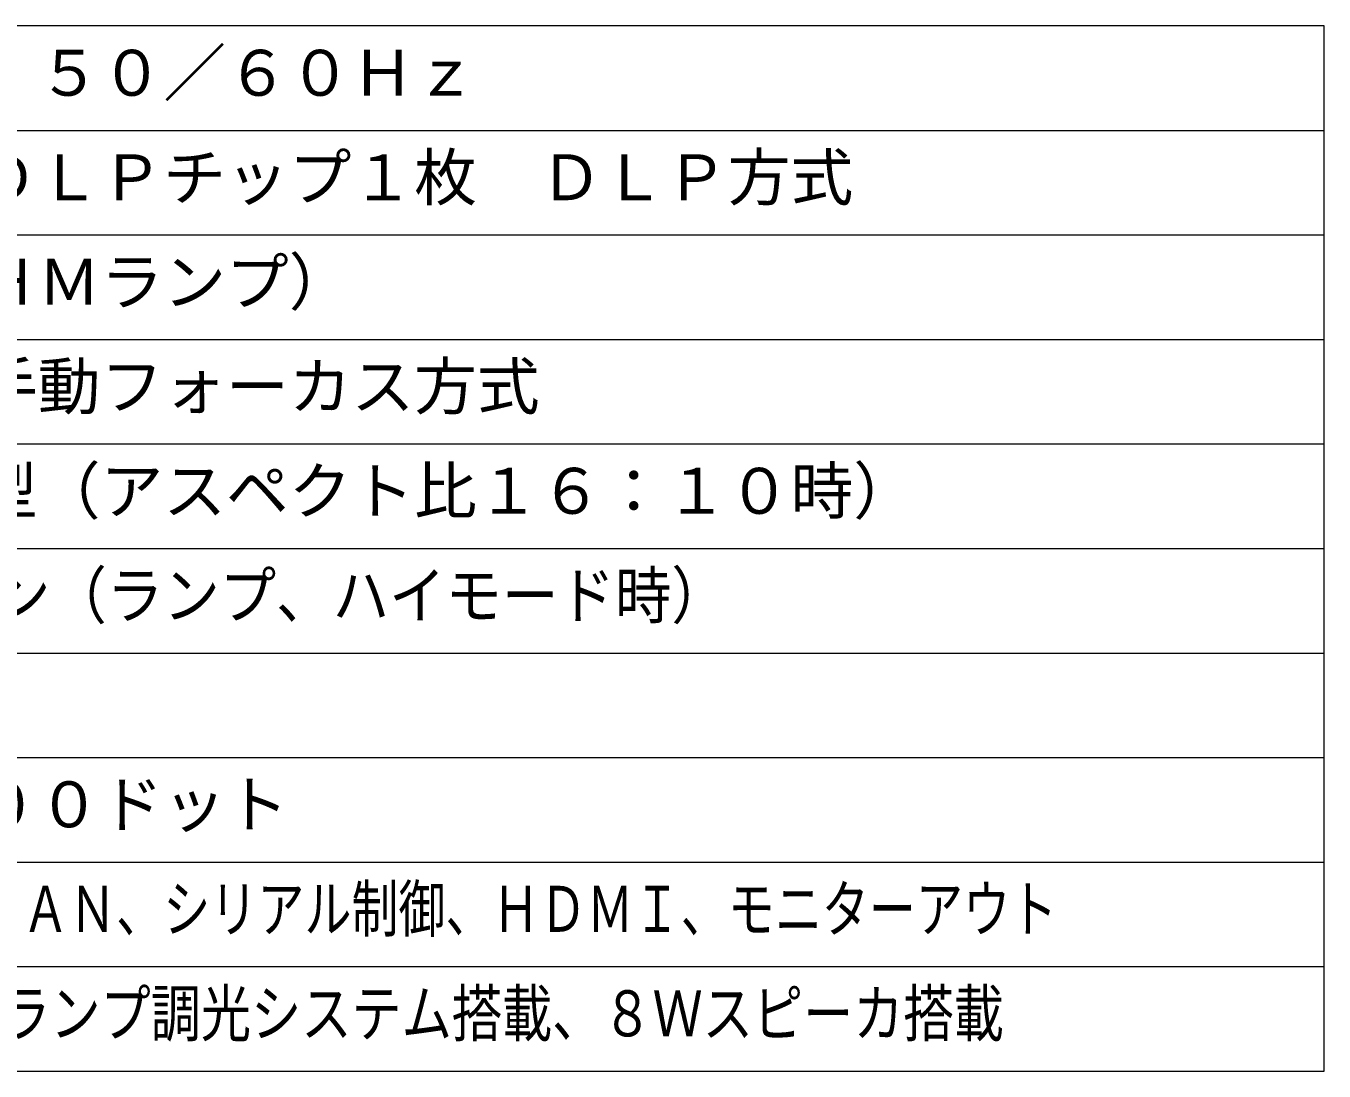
# Model space of a CAD drawing. Units: millimetres, scale not verified. Extents: x -63 to 62, y -57 to 57.
# Drawn here: x 0.4 to 62.5, y -56.6 to -6.6 of the extents above; entities that cross this region are included whole.
import ezdxf
from ezdxf.enums import TextEntityAlignment as Align

# ---------------------------------------------------------------- set-up
doc = ezdxf.new("R2010")
doc.units = ezdxf.units.MM
doc.header["$LTSCALE"] = 0.125
doc.layers.add('0-2_WAKU', color=1, linetype='Continuous', lineweight=18)
doc.layers.add('0-3_MOJI1', color=7, linetype='Continuous')
doc.styles.add('ＭＳ ゴシック', font='')
doc.styles.get('ＭＳ ゴシック').set_extended_font_data('MS Gothic')

msp = doc.modelspace()

# ---------------------------------------------------------------- linework, layer by layer
at = {"layer": '0-2_WAKU', "color": 4}
for p, q in [((62.4904, -6.5506), (-62.5096, -6.5506)), ((62.4904, -56.5506), (62.4904, -6.5506)), ((-62.5096, -56.5506), (62.4904, -56.5506))]:
    msp.add_line(p, q, dxfattribs=at)
at = {"layer": '0-2_WAKU'}
for p, q in [((-62.5096, -11.5506), (62.4904, -11.5506)), ((-62.5096, -16.5506), (62.4904, -16.5506)), ((-62.5096, -21.5506), (62.4904, -21.5506)), ((-62.5096, -26.5506), (62.4904, -26.5506)), ((-62.5096, -31.5506), (62.4904, -31.5506)), ((-62.5096, -36.5506), (62.4904, -36.5506)), ((-62.5096, -41.5506), (62.4904, -41.5506)), ((-62.5096, -46.5506), (62.4904, -46.5506)), ((-62.5096, -51.5506), (62.4904, -51.5506))]:
    msp.add_line(p, q, dxfattribs=at)

# ---------------------------------------------------------------- texts
at = {"layer": '0-3_MOJI1', "style": 'ＭＳ ゴシック'}
for s, p in [('ＡＣ１００Ｖ\u3000５０／６０Ｈｚ', (-20.0096, -10.5506)), ('０．６５型\u3000ＤＬＰチップ１枚\u3000ＤＬＰ方式', (-20.0096, -15.5506)), ('１９０Ｗ（ＵＨＭランプ）\u3000', (-20.0096, -20.5506)), ('手動ズーム・手動フォーカス方式', (-20.0096, -25.5506)), ('３０～３００型（アスペクト比１６：１０時）', (-20.0096, -30.5506)), ('１２８０×８００ドット', (-20.0096, -45.5506))]:
    msp.add_text(s, height=2.199, dxfattribs=at).set_placement(p, align=Align.BOTTOM_LEFT)
for s, width, p in [('３２００ルーメン（ランプ、ハイモード時）', 0.9, (-20.0096, -35.5506)), ('ＲＧＢ、ビデオ、ＬＡＮ、シリアル制御、ＨＤＭＩ、モニターアウト', 0.75, (-20.0096, -50.5506)), ('インテリジェントランプ調光システム搭載、８Ｗスピーカ搭載', 0.8, (-20.0096, -55.5506))]:
    msp.add_text(s, height=2.199, dxfattribs=dict(at, width=width)).set_placement(p, align=Align.BOTTOM_LEFT)

doc.saveas('drawing.dxf')
